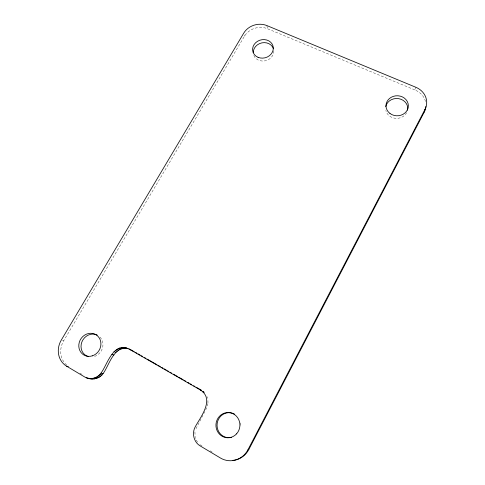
<?xml version="1.0" encoding="UTF-8"?>
<svg xmlns="http://www.w3.org/2000/svg" width="485" height="485" viewBox="0 0 485 485"><rect width="100%" height="100%" fill="white"/><g stroke="black" fill="none" stroke-linecap="round" stroke-linejoin="round"><path stroke-width="0.36" stroke-dasharray="2.42 1.82" d="M207.956 402.993L207.944 400.628M194.921 431.905L195.14 436.718M207.919 403.587L206.313 408.661L195.255 430.116M425.497 101.474A18.551 16.575 0.7 0 0 415.184 90.071L415.833 87.264M66.584 364.981A19.552 17.775 -59.5 0 1 63.668 340.816L244.452 36.229A17.193 15.059 -15.9 0 1 267.441 28.718L415.184 90.071M62.48 340.44L63.668 340.816M79.964 373.195L82.559 374.723M199.947 444.703L202.487 446.236M210.114 450.832L212.654 452.366M197.516 442.162L195.801 439.034M207.016 396.639L207.568 398.306M195.255 437.312L195.619 438.458M244.161 34.999L244.452 36.229M266.889 25.584L267.441 28.718M406.709 112.678A11.1 9.955 -0.2 0 1 395.372 118.328A11.1 9.955 -0.2 0 1 385.799 110.489M273.819 50.943A10.373 9.13 -15.6 0 1 265.156 60.837A10.373 9.13 -15.6 0 1 253.667 55.017M100.074 337.13A11.707 10.706 -59.2 0 1 102.244 348.824A11.707 10.706 -59.2 0 1 92.944 356.833M240.633 422.902A12.513 11.876 -86 0 1 240.706 426.824"/><path stroke-width="0.73" d="M232.921 460.368A21.091 19.927 -88 0 0 248.841 449.456L424.229 112.114L424.963 109.458A18.709 16.696 0.6 0 0 415.833 87.264L266.889 25.584A17.333 15.156 -16 0 0 243.719 33.156L61.292 340.07A19.727 17.915 -59.3 0 0 66.584 366.169L84.766 377.015C90.689 380.44 99.049 379.434 103.093 373.608C109.277 365.211 113.599 345.708 127.973 348.576C113.454 342.616 107.561 363.313 101.977 371.68C99.231 376.572 93.259 379.682 87.706 378.239M134.187 351.625L129.095 349.073L200.281 389.934C214.994 399.119 200.614 416.973 195.267 426.745C191.69 433.123 193.703 442.12 200.117 445.873L220.463 458.016A21.285 20.109 -87.8 0 0 248.011 449.668L424.963 109.458M248.011 449.668L248.841 449.456M91.471 378.955L86.191 377.736M90.907 378.591L93.078 379.015M92.544 378.433L94.696 378.858M94.157 378.045L96.297 378.476M95.727 377.445L97.849 377.882M97.218 376.639L99.334 377.081M98.613 375.639L100.716 376.087M99.886 374.468L101.977 374.923M66.584 366.169L68.355 366.563M101.013 373.141L103.093 373.608M202.979 392.019L204.197 392.335L203.124 391.504M200.281 389.934L201.517 390.267M111.932 354.408L113.902 355.044M113.999 351.655L115.951 352.31M115.254 350.497L117.194 351.164M116.636 349.509L118.564 350.182M118.122 348.709L120.037 349.388M119.68 348.109L121.583 348.8M121.286 347.727L123.172 348.412M122.911 347.557L124.784 348.248M124.536 347.612L126.397 348.303M126.124 347.884L130.92 349.752M135.497 352.377L136.8 353.128M138.11 353.88L140.068 355.002M141.377 355.754L142.687 356.505M144.645 357.627L145.955 358.379M147.258 359.13L157.067 364.756M158.371 365.508L160.335 366.636M161.644 367.381L162.948 368.133M164.257 368.885L166.216 370.007M167.525 370.758L168.835 371.51M170.138 372.262L171.447 373.007M173.406 374.135L177.328 376.384M178.638 377.136L183.215 379.761M184.518 380.513L185.828 381.265M187.786 382.386L189.095 383.138M190.405 383.89L191.708 384.641M193.673 385.763L194.976 386.515M196.286 387.266L200.863 389.891M385.757 106.615A11.1 9.955 -0.2 0 1 398.67 98.649A11.1 9.955 -0.2 0 1 407.594 110.198M253.255 52.671A10.373 9.13 -15.6 0 1 261.912 42.856A10.373 9.13 -15.6 0 1 273.382 48.597M88.67 356.687A11.707 10.706 -59.2 0 1 81.91 341.87A11.707 10.706 -59.2 0 1 97.261 335.08M231.551 437.361A12.513 11.876 -86 0 1 217.171 423.496A12.513 11.876 -86 0 1 234.698 414.196M425.891 106.524A18.551 16.575 0.7 0 1 424.229 112.114M389.94 113.441A11.197 10.027 -0.3 0 0 408.182 107.537A11.197 10.027 -0.3 0 0 393.365 96.351A11.197 10.027 -0.3 0 0 389.94 113.441M258.05 57.321A10.452 9.185 -15.6 0 0 273.31 47.954A10.452 9.185 -15.6 0 0 257.486 41.322A10.452 9.185 -15.6 0 0 258.05 57.321M236.541 433.875A12.628 11.986 -85.7 0 0 230.848 412.893A12.628 11.986 -85.7 0 0 216.401 428.722A12.628 11.986 -85.7 0 0 236.541 433.875M92.289 355.857A11.81 10.791 -59 0 0 98 336.347A11.81 10.791 -59 0 0 79.291 342.277A11.81 10.791 -59 0 0 92.289 355.857"/></g></svg>
